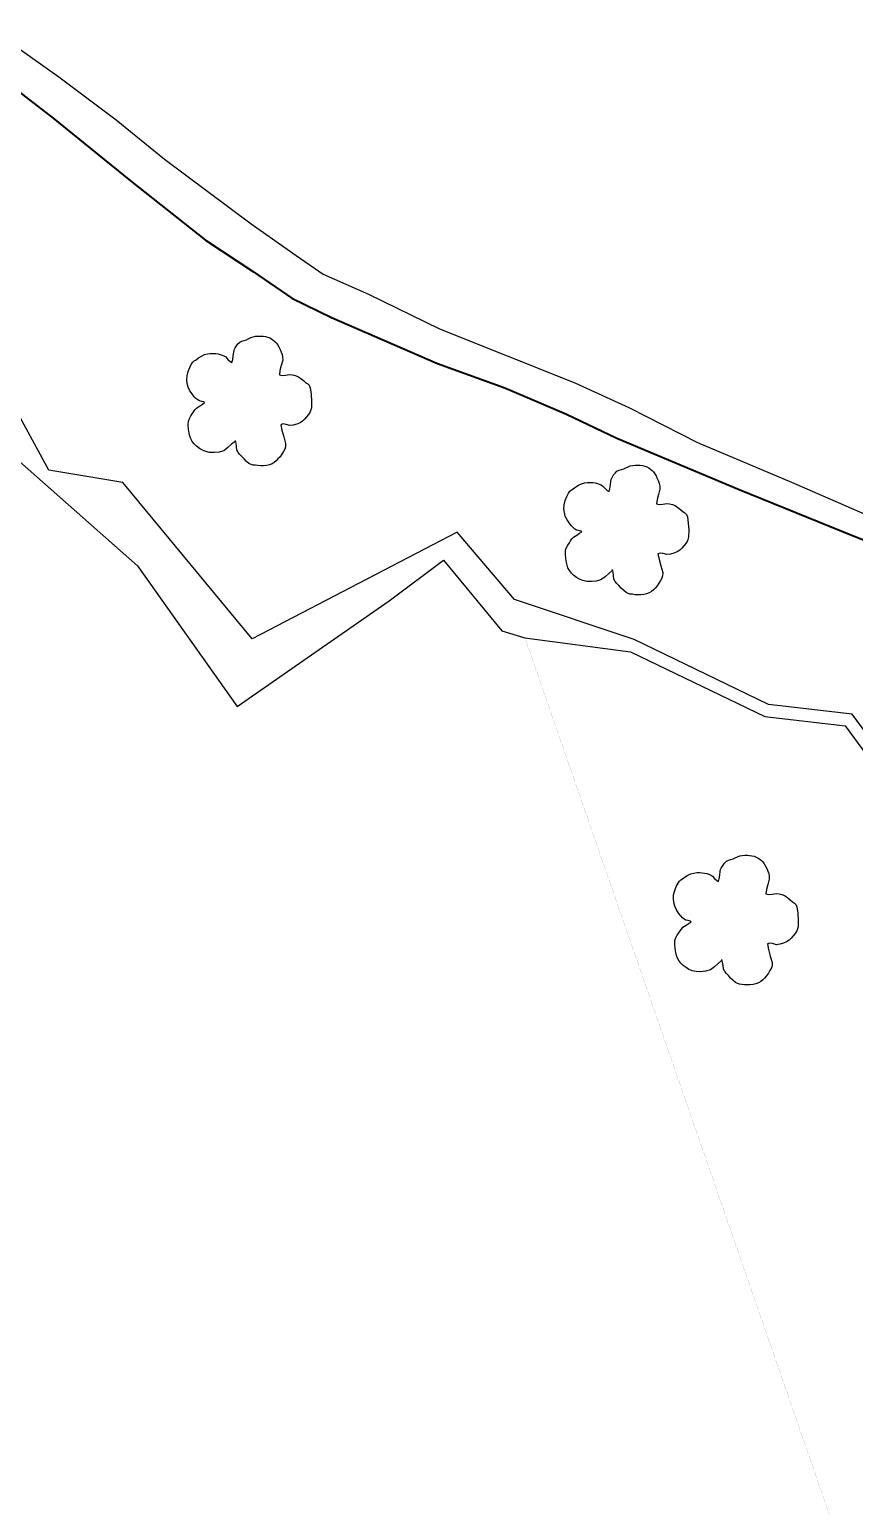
# Model space of a CAD drawing. Extents: x 735951 to 738051, y 7820896 to 7823866.
# Drawn here: x 736668 to 736767.5, y 7821721.5 to 7821899.6 of the extents above; entities that cross this region are included whole.
import ezdxf

# ---------------------------------------------------------------- set-up
doc = ezdxf.new("R2010")
doc.units = 0
doc.header["$MEASUREMENT"] = 0
doc.linetypes.add('CONTINUO', pattern=[0])
doc.layers.add('0114001020', color=1, linetype='Continuous', lineweight=40)
for name, color, linetype in [('0114001020014', 5, 'Continuous'), ('_SIMBOLO ARVORE', 118, 'Continuous'), ('CERCA', 54, 'CERCA_TopoEVN'), ('CURSOS_D_AGUA', 4, 'Continuous')]:
    doc.layers.add(name, color=color, linetype=linetype)
doc.linetypes.add('CERCA_TopoEVN', pattern='A,0.5,-0.2,["X",Standard,S=0.1,R=0,X=-0.1,Y=-0.05],-0.2', length=0.9)

msp = doc.modelspace()

# ---------------------------------------------------------------- linework, layer by layer
at = {"layer": '0114001020'}
msp.add_lwpolyline([(736656.91, 7821899.62), (736670.85, 7821888.93), (736680.17, 7821881.34), (736689.22, 7821874.18), (736695, 7821870.39), (736699.65, 7821867.21), (736704.42, 7821864.86), (736717.19, 7821859.32), (736725.32, 7821856.37), (736732.78, 7821853.2), (736738.83, 7821850.29), (736753.61, 7821844.12), (736767.27, 7821838.54), (736777.93, 7821834.32)], dxfattribs=at)
at = {"layer": '0114001020014', "linetype": 'ByBlock'}
msp.add_lwpolyline([(736664.59, 7821898.83), (736671.52, 7821893.89), (736678.45, 7821888.73), (736684.28, 7821883.97), (736694.71, 7821876.15), (736700.14, 7821872.33), (736703.41, 7821870.11), (736708.9, 7821867.68), (736717.46, 7821863.49), (736733.77, 7821856.97), (736740.38, 7821853.97), (736748.59, 7821849.77), (736759.91, 7821845), (736770.55, 7821840.37)], dxfattribs=at)
at = {"layer": '_SIMBOLO ARVORE', "linetype": 'CONTINUO'}
for points in [[(736692.78, 7821849.92, 0), (736692.36, 7821849.57, 0), (736691.91, 7821849.16, 0), (736691.42, 7821848.79, 0), (736690.85, 7821848.63, 0), (736690.27, 7821848.56, 0), (736689.7, 7821848.59, 0), (736689.25, 7821848.69, 0), (736688.84, 7821848.85, 0), (736688.48, 7821849.06, 0), (736688.14, 7821849.32, 0), (736687.85, 7821849.61, 0), (736687.61, 7821849.92, 0), (736687.45, 7821850.21, 0), (736687.33, 7821850.53, 0), (736687.25, 7821850.89, 0), (736687.18, 7821851.37, 0), (736687.14, 7821851.87, 0), (736687.16, 7821852.34, 0), (736687.28, 7821852.69, 0), (736687.44, 7821852.99, 0), (736687.62, 7821853.25, 0), (736687.76, 7821853.49, 0), (736687.92, 7821853.71, 0), (736688.12, 7821853.93, 0), (736688.5, 7821854.17, 0), (736688.85, 7821854.4, 0), (736689.11, 7821854.6, 0), (736689, 7821854.68, 0), (736688.77, 7821854.73, 0), (736688.48, 7821854.8, 0), (736688.28, 7821854.92, 0), (736688.07, 7821855.08, 0), (736687.86, 7821855.31, 0), (736687.59, 7821855.64, 0), (736687.34, 7821856.03, 0), (736687.13, 7821856.46, 0), (736687.01, 7821856.9, 0), (736686.97, 7821857.36, 0), (736686.99, 7821857.83, 0), (736687.13, 7821858.35, 0), (736687.31, 7821858.84, 0), (736687.52, 7821859.26, 0), (736687.68, 7821859.48, 0), (736687.86, 7821859.64, 0), (736688.08, 7821859.77, 0), (736688.38, 7821859.99, 0), (736688.72, 7821860.2, 0), (736689.08, 7821860.39, 0), (736689.45, 7821860.48, 0), (736689.8, 7821860.52, 0), (736690.14, 7821860.53, 0), (736690.45, 7821860.51, 0), (736690.73, 7821860.47, 0), (736690.99, 7821860.41, 0), (736691.22, 7821860.33, 0), (736691.44, 7821860.23, 0), (736691.66, 7821860.1, 0), (736691.93, 7821859.81, 0), (736692.18, 7821859.56, 0), (736692.4, 7821859.44, 0), (736692.5, 7821859.78, 0), (736692.57, 7821860.23, 0), (736692.62, 7821860.69, 0), (736692.66, 7821860.9, 0), (736692.72, 7821861.05, 0), (736692.8, 7821861.19, 0), (736692.95, 7821861.43, 0), (736693.13, 7821861.67, 0), (736693.35, 7821861.89, 0), (736693.61, 7821862.01, 0), (736693.88, 7821862.1, 0), (736694.17, 7821862.19, 0), (736694.43, 7821862.32, 0), (736694.69, 7821862.44, 0), (736694.97, 7821862.54, 0), (736695.26, 7821862.6, 0), (736695.56, 7821862.62, 0), (736695.86, 7821862.62, 0), (736696.16, 7821862.61, 0), (736696.44, 7821862.57, 0), (736696.71, 7821862.5, 0), (736696.96, 7821862.41, 0), (736697.19, 7821862.28, 0), (736697.4, 7821862.14, 0), (736697.58, 7821861.98, 0), (736697.75, 7821861.8, 0), (736697.91, 7821861.59, 0), (736698.08, 7821861.32, 0), (736698.23, 7821861.02, 0), (736698.36, 7821860.7, 0), (736698.46, 7821860.42, 0), (736698.52, 7821860.1, 0), (736698.53, 7821859.72, 0), (736698.35, 7821859.09, 0), (736698.19, 7821858.48, 0), (736698.13, 7821857.96, 0), (736698.45, 7821857.87, 0), (736698.88, 7821857.91, 0), (736699.35, 7821857.98, 0), (736699.71, 7821857.94, 0), (736700.05, 7821857.87, 0), (736700.37, 7821857.74, 0), (736700.71, 7821857.51, 0), (736701.04, 7821857.25, 0), (736701.33, 7821856.98, 0), (736701.55, 7821856.86, 0), (736701.73, 7821856.68, 0), (736701.86, 7821856.37, 0), (736701.97, 7821855.61, 0), (736702.02, 7821854.77, 0), (736702, 7821853.96, 0), (736701.86, 7821853.5, 0), (736701.66, 7821853.15, 0), (736701.41, 7821852.88, 0), (736701.18, 7821852.6, 0), (736700.92, 7821852.36, 0), (736700.63, 7821852.16, 0), (736700.23, 7821852, 0), (736699.81, 7821851.89, 0), (736699.39, 7821851.83, 0), (736698.93, 7821851.95, 0), (736698.55, 7821852.02, 0), (736698.3, 7821851.92, 0), (736698.43, 7821851.25, 0), (736698.66, 7821850.46, 0), (736698.88, 7821849.67, 0), (736698.86, 7821849.27, 0), (736698.77, 7821848.96, 0), (736698.62, 7821848.71, 0), (736698.43, 7821848.38, 0), (736698.21, 7821848.07, 0), (736697.96, 7821847.79, 0), (736697.74, 7821847.56, 0), (736697.51, 7821847.37, 0), (736697.25, 7821847.22, 0), (736696.93, 7821847.1, 0), (736696.58, 7821847.02, 0), (736696.23, 7821846.97, 0), (736695.88, 7821846.96, 0), (736695.54, 7821846.99, 0), (736695.22, 7821847.03, 0), (736694.95, 7821847.06, 0), (736694.71, 7821847.13, 0), (736694.46, 7821847.25, 0), (736694.16, 7821847.5, 0), (736693.87, 7821847.79, 0), (736693.59, 7821848.1, 0), (736693.36, 7821848.34, 0), (736693.16, 7821848.59, 0), (736693, 7821848.87, 0), (736692.95, 7821849.29, 0), (736692.91, 7821849.7, 0), (736692.82, 7821850.04, 0)], [(736738.28, 7821834.35, 0), (736737.87, 7821833.99, 0), (736737.42, 7821833.59, 0), (736736.93, 7821833.21, 0), (736736.35, 7821833.05, 0), (736735.77, 7821832.99, 0), (736735.21, 7821833.01, 0), (736734.75, 7821833.11, 0), (736734.35, 7821833.27, 0), (736733.99, 7821833.49, 0), (736733.65, 7821833.74, 0), (736733.36, 7821834.03, 0), (736733.12, 7821834.34, 0), (736732.95, 7821834.64, 0), (736732.84, 7821834.96, 0), (736732.76, 7821835.32, 0), (736732.68, 7821835.8, 0), (736732.65, 7821836.29, 0), (736732.66, 7821836.77, 0), (736732.78, 7821837.11, 0), (736732.94, 7821837.41, 0), (736733.13, 7821837.68, 0), (736733.27, 7821837.92, 0), (736733.43, 7821838.14, 0), (736733.62, 7821838.35, 0), (736734, 7821838.6, 0), (736734.36, 7821838.83, 0), (736734.61, 7821839.02, 0), (736734.5, 7821839.1, 0), (736734.27, 7821839.16, 0), (736733.98, 7821839.22, 0), (736733.78, 7821839.34, 0), (736733.58, 7821839.51, 0), (736733.36, 7821839.74, 0), (736733.1, 7821840.07, 0), (736732.84, 7821840.46, 0), (736732.63, 7821840.89, 0), (736732.52, 7821841.33, 0), (736732.47, 7821841.79, 0), (736732.5, 7821842.26, 0), (736732.63, 7821842.77, 0), (736732.82, 7821843.26, 0), (736733.03, 7821843.68, 0), (736733.19, 7821843.91, 0), (736733.37, 7821844.06, 0), (736733.58, 7821844.2, 0), (736733.89, 7821844.42, 0), (736734.23, 7821844.63, 0), (736734.59, 7821844.81, 0), (736734.95, 7821844.9, 0), (736735.31, 7821844.95, 0), (736735.65, 7821844.95, 0), (736735.95, 7821844.94, 0), (736736.24, 7821844.9, 0), (736736.5, 7821844.83, 0), (736736.73, 7821844.76, 0), (736736.95, 7821844.66, 0), (736737.17, 7821844.52, 0), (736737.43, 7821844.23, 0), (736737.69, 7821843.99, 0), (736737.9, 7821843.87, 0), (736738.01, 7821844.2, 0), (736738.08, 7821844.66, 0), (736738.12, 7821845.12, 0), (736738.17, 7821845.32, 0), (736738.23, 7821845.48, 0), (736738.31, 7821845.62, 0), (736738.46, 7821845.86, 0), (736738.64, 7821846.1, 0), (736738.86, 7821846.32, 0), (736739.11, 7821846.44, 0), (736739.39, 7821846.53, 0), (736739.67, 7821846.61, 0), (736739.94, 7821846.74, 0), (736740.2, 7821846.86, 0), (736740.47, 7821846.97, 0), (736740.77, 7821847.02, 0), (736741.07, 7821847.05, 0), (736741.37, 7821847.05, 0), (736741.66, 7821847.03, 0), (736741.94, 7821846.99, 0), (736742.21, 7821846.93, 0), (736742.46, 7821846.83, 0), (736742.69, 7821846.71, 0), (736742.9, 7821846.57, 0), (736743.09, 7821846.41, 0), (736743.26, 7821846.23, 0), (736743.42, 7821846.01, 0), (736743.58, 7821845.74, 0), (736743.73, 7821845.45, 0), (736743.86, 7821845.13, 0), (736743.97, 7821844.84, 0), (736744.03, 7821844.52, 0), (736744.04, 7821844.14, 0), (736743.86, 7821843.52, 0), (736743.7, 7821842.9, 0), (736743.63, 7821842.39, 0), (736743.95, 7821842.3, 0), (736744.38, 7821842.33, 0), (736744.86, 7821842.41, 0), (736745.21, 7821842.37, 0), (736745.55, 7821842.29, 0), (736745.88, 7821842.17, 0), (736746.22, 7821841.94, 0), (736746.54, 7821841.68, 0), (736746.83, 7821841.41, 0), (736747.06, 7821841.28, 0), (736747.23, 7821841.11, 0), (736747.37, 7821840.8, 0), (736747.47, 7821840.04, 0), (736747.53, 7821839.2, 0), (736747.51, 7821838.39, 0), (736747.37, 7821837.93, 0), (736747.16, 7821837.58, 0), (736746.92, 7821837.31, 0), (736746.69, 7821837.02, 0), (736746.43, 7821836.78, 0), (736746.13, 7821836.59, 0), (736745.74, 7821836.43, 0), (736745.32, 7821836.32, 0), (736744.89, 7821836.26, 0), (736744.44, 7821836.38, 0), (736744.06, 7821836.44, 0), (736743.81, 7821836.35, 0), (736743.94, 7821835.68, 0), (736744.16, 7821834.88, 0), (736744.39, 7821834.1, 0), (736744.37, 7821833.69, 0), (736744.28, 7821833.39, 0), (736744.12, 7821833.14, 0), (736743.93, 7821832.81, 0), (736743.71, 7821832.5, 0), (736743.47, 7821832.22, 0), (736743.25, 7821831.99, 0), (736743.01, 7821831.8, 0), (736742.75, 7821831.65, 0), (736742.43, 7821831.53, 0), (736742.09, 7821831.44, 0), (736741.73, 7821831.4, 0), (736741.38, 7821831.39, 0), (736741.04, 7821831.41, 0), (736740.72, 7821831.46, 0), (736740.46, 7821831.49, 0), (736740.21, 7821831.55, 0), (736739.96, 7821831.67, 0), (736739.67, 7821831.92, 0), (736739.37, 7821832.22, 0), (736739.1, 7821832.53, 0), (736738.86, 7821832.77, 0), (736738.66, 7821833.02, 0), (736738.5, 7821833.3, 0), (736738.46, 7821833.72, 0), (736738.41, 7821834.13, 0), (736738.32, 7821834.46, 0)], [(736751.48, 7821787.28, 0), (736751.07, 7821786.92, 0), (736750.62, 7821786.52, 0), (736750.13, 7821786.14, 0), (736749.55, 7821785.98, 0), (736748.97, 7821785.92, 0), (736748.41, 7821785.94, 0), (736747.95, 7821786.04, 0), (736747.55, 7821786.2, 0), (736747.19, 7821786.42, 0), (736746.85, 7821786.67, 0), (736746.56, 7821786.96, 0), (736746.32, 7821787.27, 0), (736746.15, 7821787.57, 0), (736746.04, 7821787.89, 0), (736745.96, 7821788.25, 0), (736745.88, 7821788.73, 0), (736745.85, 7821789.22, 0), (736745.86, 7821789.7, 0), (736745.98, 7821790.04, 0), (736746.14, 7821790.34, 0), (736746.33, 7821790.61, 0), (736746.47, 7821790.85, 0), (736746.63, 7821791.07, 0), (736746.82, 7821791.28, 0), (736747.2, 7821791.53, 0), (736747.56, 7821791.76, 0), (736747.81, 7821791.95, 0), (736747.7, 7821792.03, 0), (736747.47, 7821792.09, 0), (736747.18, 7821792.15, 0), (736746.98, 7821792.27, 0), (736746.78, 7821792.44, 0), (736746.56, 7821792.67, 0), (736746.3, 7821793, 0), (736746.04, 7821793.39, 0), (736745.83, 7821793.82, 0), (736745.72, 7821794.26, 0), (736745.67, 7821794.72, 0), (736745.7, 7821795.19, 0), (736745.83, 7821795.7, 0), (736746.02, 7821796.19, 0), (736746.23, 7821796.61, 0), (736746.39, 7821796.84, 0), (736746.57, 7821796.99, 0), (736746.78, 7821797.13, 0), (736747.09, 7821797.35, 0), (736747.43, 7821797.56, 0), (736747.79, 7821797.74, 0), (736748.15, 7821797.83, 0), (736748.51, 7821797.88, 0), (736748.85, 7821797.88, 0), (736749.15, 7821797.87, 0), (736749.44, 7821797.83, 0), (736749.7, 7821797.76, 0), (736749.93, 7821797.69, 0), (736750.15, 7821797.59, 0), (736750.37, 7821797.45, 0), (736750.63, 7821797.16, 0), (736750.89, 7821796.92, 0), (736751.1, 7821796.8, 0), (736751.21, 7821797.13, 0), (736751.28, 7821797.58, 0), (736751.32, 7821798.05, 0), (736751.37, 7821798.25, 0), (736751.43, 7821798.41, 0), (736751.51, 7821798.55, 0), (736751.66, 7821798.79, 0), (736751.84, 7821799.03, 0), (736752.06, 7821799.24, 0), (736752.31, 7821799.37, 0), (736752.59, 7821799.46, 0), (736752.87, 7821799.54, 0), (736753.14, 7821799.67, 0), (736753.4, 7821799.79, 0), (736753.67, 7821799.9, 0), (736753.97, 7821799.95, 0), (736754.27, 7821799.98, 0), (736754.57, 7821799.98, 0), (736754.86, 7821799.96, 0), (736755.14, 7821799.92, 0), (736755.41, 7821799.86, 0), (736755.66, 7821799.76, 0), (736755.89, 7821799.64, 0), (736756.1, 7821799.5, 0), (736756.29, 7821799.34, 0), (736756.46, 7821799.16, 0), (736756.62, 7821798.94, 0), (736756.78, 7821798.67, 0), (736756.93, 7821798.38, 0), (736757.06, 7821798.06, 0), (736757.17, 7821797.77, 0), (736757.23, 7821797.45, 0), (736757.24, 7821797.07, 0), (736757.06, 7821796.45, 0), (736756.9, 7821795.83, 0), (736756.83, 7821795.32, 0), (736757.15, 7821795.23, 0), (736757.58, 7821795.26, 0), (736758.06, 7821795.34, 0), (736758.41, 7821795.3, 0), (736758.75, 7821795.22, 0), (736759.08, 7821795.1, 0), (736759.42, 7821794.87, 0), (736759.74, 7821794.61, 0), (736760.03, 7821794.34, 0), (736760.26, 7821794.21, 0), (736760.43, 7821794.04, 0), (736760.57, 7821793.73, 0), (736760.67, 7821792.97, 0), (736760.73, 7821792.13, 0), (736760.71, 7821791.32, 0), (736760.57, 7821790.86, 0), (736760.36, 7821790.51, 0), (736760.12, 7821790.24, 0), (736759.89, 7821789.95, 0), (736759.63, 7821789.71, 0), (736759.33, 7821789.52, 0), (736758.94, 7821789.36, 0), (736758.52, 7821789.25, 0), (736758.09, 7821789.18, 0), (736757.64, 7821789.31, 0), (736757.26, 7821789.37, 0), (736757.01, 7821789.28, 0), (736757.14, 7821788.61, 0), (736757.36, 7821787.81, 0), (736757.59, 7821787.03, 0), (736757.57, 7821786.62, 0), (736757.48, 7821786.32, 0), (736757.32, 7821786.07, 0), (736757.13, 7821785.74, 0), (736756.91, 7821785.43, 0), (736756.67, 7821785.15, 0), (736756.45, 7821784.92, 0), (736756.21, 7821784.73, 0), (736755.95, 7821784.58, 0), (736755.63, 7821784.46, 0), (736755.29, 7821784.37, 0), (736754.93, 7821784.33, 0), (736754.58, 7821784.32, 0), (736754.24, 7821784.34, 0), (736753.92, 7821784.39, 0), (736753.66, 7821784.42, 0), (736753.41, 7821784.48, 0), (736753.16, 7821784.6, 0), (736752.87, 7821784.85, 0), (736752.57, 7821785.14, 0), (736752.3, 7821785.46, 0), (736752.06, 7821785.7, 0), (736751.86, 7821785.95, 0), (736751.7, 7821786.23, 0), (736751.66, 7821786.65, 0), (736751.61, 7821787.06, 0), (736751.52, 7821787.39, 0)]]:
    msp.add_polyline3d(points, dxfattribs=at)
at = {"layer": 'CERCA', "ltscale": 80, "const_width": 0.01}
for points in [[(736727.79, 7821826.13), (736765.06, 7821718.77), (736782.04, 7821669.85), (736832.2, 7821524.17)], [(736832.2, 7821524.17), (736782.04, 7821669.85), (736765.06, 7821718.77), (736727.79, 7821826.13)]]:
    msp.add_lwpolyline(points, dxfattribs=at)
at = {"layer": 'CURSOS_D_AGUA'}
for points in [[(737032.42, 7821793.45), (736956.58, 7821793.35), (736948.55, 7821789.98), (736934.8, 7821781.55), (736909.75, 7821786.16), (736897.02, 7821788.82), (736866.66, 7821782.45), (736853.31, 7821777.8), (736844.85, 7821772.1), (736819.25, 7821773.39), (736799.41, 7821786.7), (736787.23, 7821797.57), (736782.53, 7821803.29), (736776.48, 7821804.45), (736767.24, 7821817), (736757.14, 7821818.18), (736740.93, 7821825.99), (736726.51, 7821830.83), (736719.6, 7821838.95), (736694.84, 7821826.08), (736679.24, 7821844.96), (736670.31, 7821846.43), (736659.84, 7821865.58)], [(736662.25, 7821851.49), (736681, 7821834.88), (736693.04, 7821817.92), (736711.36, 7821830.66), (736717.92, 7821835.59), (736724.98, 7821827.07), (736727.76, 7821826.2), (736740.5, 7821824.52), (736756.72, 7821816.71), (736766.4, 7821815.59), (736775.62, 7821803.08), (736781.72, 7821801.92), (736786.11, 7821796.57), (736796.89, 7821785.69), (736816.1, 7821773.19), (736834.73, 7821769.31), (736843.94, 7821769.53), (736867.17, 7821781.03), (736897, 7821787.28), (736938.81, 7821778.08), (736952.69, 7821790.42), (736975.54, 7821790.73), (737034.59, 7821792.28)]]:
    msp.add_lwpolyline(points, dxfattribs=at)

doc.saveas('drawing.dxf')
